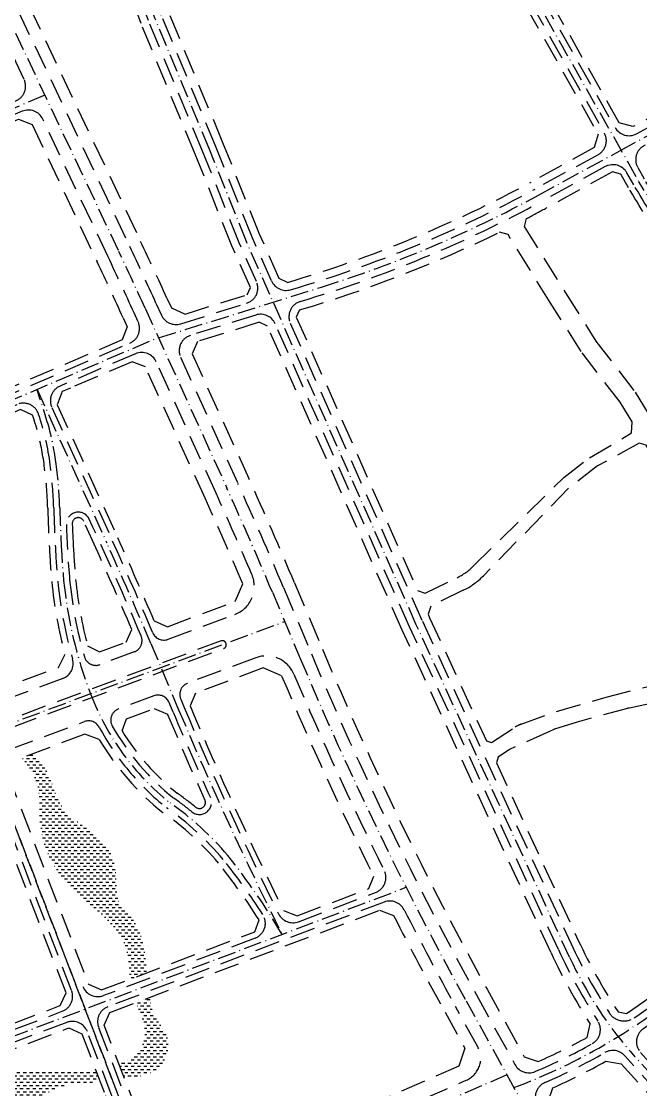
# Model space of a CAD drawing. Header units: metres. Extents: x 563124 to 573994, y 2062953 to 2068466.
# Drawn here: x 568689 to 568999, y 2066748 to 2067282 of the extents above; entities that cross this region are included whole.
import ezdxf

# ---------------------------------------------------------------- set-up
doc = ezdxf.new("R2010")
doc.units = ezdxf.units.M
doc.linetypes.add('ACAD_ISO10W100', pattern=[18.5, 12, -3, 0.5, -3])
doc.linetypes.add('HIDDEN', pattern=[0.375, 0.25, -0.125])
for name, color, linetype in [('hacth sdd', 8, 'CONTINUOUS'), ('LogDg phu', 7, 'CONTINUOUS'), ('TimDg', 222, 'CONTINUOUS'), ('ViaHeSphu', 32, 'CONTINUOUS')]:
    doc.layers.add(name, color=color, linetype=linetype)
pattern_1 = [(0, (0, 0), (1.5875, 1.5875), [1.5875, -1.5875])]

msp = doc.modelspace()

# ---------------------------------------------------------------- hatches: boundary and pattern name
at = {"layer": 'hacth sdd'}
h = msp.add_hatch(dxfattribs=at)
h.set_pattern_fill('DASH', color=152, scale=0.5, style=0)
h.set_pattern_definition(pattern_1)
edge = h.paths.add_edge_path()
edge.add_spline(control_points=[(568751.9382507658, 2066806.657930235), (568751.5669667763, 2066813.131724503), (568750.6949853628, 2066823.610451369), (568744.8014696791, 2066834.468296546), (568735.2517536047, 2066842.910059209), (568738.6246605031, 2066858.46240433), (568730.4592504117, 2066873.420045292), (568718.3670299683, 2066880.997748526), (568706.1464084976, 2066891.632900132), (568703.901644738, 2066907.094997874), (568697.1080211322, 2066914.025118019), (568694.8060761425, 2066916.187229611)], knot_values=[2.198903166016377, 2.198903166016377, 2.198903166016377, 2.198903166016377, 21.39537292435982, 33.47138073825516, 38.29174095013828, 58.51254343589169, 73.76217087905299, 86.77322002259834, 101.1194535368313, 120.7227479982377, 130.0488357856902, 130.0488357856902, 130.0488357856902, 130.0488357856902], degree=3, periodic=0)
edge.add_line((568694.8060761425, 2066916.187229611), (568689.5018252013, 2066914.212654542))
edge.add_spline(control_points=[(568689.5018252013, 2066914.212654542), (568692.713492345, 2066909.989077142), (568699.4617090328, 2066900.281293726), (568696.852824224, 2066878.611280009), (568706.7478324375, 2066853.791765982), (568726.6051762322, 2066839.232043653), (568742.397280972, 2066822.692870209), (568743.2863486035, 2066810.162167726), (568743.2807302622, 2066803.376736299)], knot_values=[5.269641743739612, 5.269641743739612, 5.269641743739612, 5.269641743739612, 20.62385438322913, 40.01522004950066, 67.61213281713046, 96.09970343737574, 113.6683857950819, 133.2103697376787, 133.2103697376787, 133.2103697376787, 133.2103697376787], degree=3, periodic=0)
edge.add_line((568743.2807302622, 2066803.376736299), (568751.9382507658, 2066806.657930235))
h = msp.add_hatch(dxfattribs=at)
h.set_pattern_fill('DASH', color=152, scale=0.5, style=0)
h.set_pattern_definition(pattern_1)
edge = h.paths.add_edge_path()
edge.add_spline(control_points=[(568740.8887352964, 2066753.72971723), (568748.0783637916, 2066754.748552813), (568760.2689827764, 2066756.476081909), (568764.7915495519, 2066775.413942331), (568754.9358865024, 2066784.206316019), (568753.8171828534, 2066791.643748246), (568753.4054425153, 2066794.381059702)], knot_values=[0, 0, 0, 0, 19.75709610141101, 33.49982772000882, 47.52128342127351, 55.68727061766852, 55.68727061766852, 55.68727061766852, 55.68727061766852], degree=3, periodic=0)
edge.add_line((568753.4054425153, 2066794.381059702), (568746.3137331873, 2066791.693307057))
edge.add_spline(control_points=[(568746.3137331879, 2066791.693307056), (568747.8287280351, 2066788.410394518), (568750.5209204801, 2066782.576526056), (568751.5158682184, 2066772.68836762), (568746.3544005583, 2066764.538346821), (568740.7255648274, 2066762.234861423), (568738.0466385856, 2066761.138572773)], knot_values=[0, 0, 0, 0, 10.83101356621794, 19.24713503848123, 28.67651403269452, 37.23967615408751, 37.23967615408751, 37.23967615408751, 37.23967615408751], degree=3, periodic=0)
edge.add_line((568738.0466385856, 2066761.138572773), (568740.8887352964, 2066753.72971723))
h = msp.add_hatch(dxfattribs=at)
h.set_pattern_fill('DASH', color=152, scale=0.5, style=0)
h.set_pattern_definition(pattern_1)
edge = h.paths.add_edge_path()
edge.add_spline(control_points=[(568642.6810681457, 2066730.535049294), (568646.0245115304, 2066732.131959262), (568654.8413736966, 2066735.972763153), (568673.2841592452, 2066732.379545306), (568692.3482100607, 2066738.092847701), (568705.2637233794, 2066749.860252033), (568717.552303837, 2066751.640294793), (568725.1183749018, 2066751.999055192), (568728.6489621965, 2066752.132080445)], knot_values=[2.037538045529151, 2.037538045529151, 2.037538045529151, 2.037538045529151, 12.92283508685492, 30.56854298129925, 56.24886423233919, 69.50986417143838, 81.63093308191607, 92.28693358420135, 92.28693358420135, 92.28693358420135, 92.28693358420135], degree=3, periodic=0)
edge.add_line((568728.6489621965, 2066752.132080445), (568726.3634884155, 2066758.08991609))
edge.add_spline(control_points=[(568726.3634884154, 2066758.08991609), (568721.4700388937, 2066757.52440842), (568710.324710204, 2066756.36607852), (568692.464019444, 2066759.214883329), (568670.9479095701, 2066753.855882332), (568656.7442156022, 2066741.709221777), (568645.6149606797, 2066738.16284825), (568640.4113007864, 2066736.45194101)], knot_values=[0.3817292014553431, 0.3817292014553431, 0.3817292014553431, 0.3817292014553431, 10.09873881557223, 33.95235276246883, 53.98492442330051, 74.322156693016, 88.77820302002543, 88.77820302002543, 88.77820302002543, 88.77820302002543], degree=3, periodic=0)
edge.add_line((568640.4113007864, 2066736.45194101), (568642.6810681457, 2066730.535049294))

# ---------------------------------------------------------------- linework, layer by layer
at = {"layer": 'LogDg phu', "linetype": 'HIDDEN', "ltscale": 50}
for points in [[(568890.5373183163, 2067396.414980214), (568904.5084841854, 2067371.454170678, 0.0271892968854637), (568940.0148065076, 2067310.897184647), (568986.1385874138, 2067229.344394953, 0.4084788244122654), (568996.902989198, 2067226.243338298), (569030.8643169932, 2067244.580951673, -0.0430807900198808), (569110.3254321441, 2067279.021918524), (569129.8253794094, 2067285.546431581, 0.448039578857615), (569134.535254803, 2067296.518640621), (569118.8376494078, 2067330.125789921), (569094.1648233071, 2067383.790259986), (569071.1562221436, 2067433.317769002, 0.0297455351586553), (569063.0339720732, 2067448.386432982, 0.339472375304798), (569048.2337013534, 2067453.998238732), (568895.2143982225, 2067407.983447348, 0.4796569134091218)], [(568790.4646704607, 2066968.870040431, 0.4142135623241873), (568791.5824336594, 2066971.313522667), (568791.5126589695, 2066971.500956646, 0.4142135624297197), (568789.0691767347, 2066972.618719844), (568683.4820867564, 2066933.312578834, 0.4142135623499245), (568682.3643235577, 2066930.869096599), (568682.4340982467, 2066930.681662619, 0.4142135624297197), (568684.8775804818, 2066929.56389942)], [(568672.8506846963, 2066905.964711528, 0.4113089072274461), (568662.5904143585, 2066910.596793205), (568638.2227975158, 2066901.525637033, 0.4171241956482814), (568633.5445020639, 2066891.163001095), (568675.0953345004, 2066782.847153131, 0.4130355195380142), (568685.3998167769, 2066778.231678663), (568709.7124562893, 2066787.446151246, 0.415392587362401), (568714.3465398033, 2066797.792179974)], [(568911.7173281419, 2066752.883585856, 0.4416603488642011), (568917.4312023133, 2066769.67755458), (568906.3336980889, 2066789.806998151, -0.0075862808227402), (568880.6074770996, 2066838.193119806, 0.3819979999901298), (568870.6524617691, 2066842.025827975), (568732.4938668645, 2066789.663821589, 0.4153925873090499), (568727.8597833515, 2066779.317792861), (568759.8896091563, 2066695.821565741, 0.4273845288264494), (568770.5554996554, 2066691.35324213)], [(568729.9323147297, 2066735.825750205, 0.4011641289369684), (568734.2049900207, 2066746.024628077), (568722.2261156989, 2066777.251485729, 0.413035519527469), (568711.9216334224, 2066781.866960198), (568638.0486133671, 2066753.869139657, 0.4153925873483075), (568633.4145298532, 2066743.523110929), (568646.7745176696, 2066708.695928794, 0.4273845288333998), (568657.4404081691, 2066704.227605183)]]:
    msp.add_lwpolyline(points, format="xyb", close=True, dxfattribs=at)
for points in [[(568823.8808621631, 2067148.23461511, -0.3761676021640667), (568814.3129875032, 2067152.668229661), (568804.644852943, 2067174.477055077), (568786.3257847361, 2067220.24098721), (568759.3109093636, 2067285.365499977), (568735.3083044661, 2067351.057917455, -0.4313641506696754), (568740.5186491343, 2067361.464527991), (568873.6348239725, 2067401.494203267, -0.3516646878205615), (568882.9194823618, 2067397.740457098), (568899.2226314208, 2067368.613338987, 0.0270689173346393), (568934.895333048, 2067307.761125763), (568980.7244374447, 2067226.72936212, -0.4187821846252021), (568977.5903873671, 2067215.767108886), (568946.0937878478, 2067198.595380023, -0.0526550748731018), (568823.880862199, 2067148.234614989)], [(568712.1603026239, 2067352.716220227, 0.003422760220562704), (568680.2756923755, 2067342.014943622, 0.4500697631107843), (568671.6488157967, 2067321.282653321, -0.0023636765255383), (568679.8433765064, 2067304.178278298), (568743.4216999395, 2067169.846199458, -0.0038824073437812), (568756.5293794118, 2067141.586089865), (568759.2755277443, 2067135.542910464, 0.3783472389600339), (568768.9423374954, 2067131.215911942), (568801.8587960534, 2067141.489706057, 0.4482345643548724), (568806.7888196004, 2067152.368573563), (568798.1936817975, 2067171.756994214), (568779.8433093438, 2067217.59912931), (568752.7875878139, 2067282.822109536), (568728.3083047315, 2067349.819141345, 0.4013233229618085), (568718.3834390885, 2067354.701767802, 0.0017123829861753), (568712.1603020539, 2067352.71622004)], [(568555.7793486449, 2067224.751958738), (568565.8264239784, 2067200.771627689, 0.4142135623635859), (568576.2963951732, 2067196.484472083), (568686.4443554385, 2067242.633328506, 0.4275449078285262), (568690.5839466739, 2067253.434267254), (568679.4498043128, 2067276.9591482, 0.4010067137206239), (568669.1273974874, 2067280.915336252), (568560.06650425, 2067235.221929933, 0.4142135623685271), (568555.7793486447, 2067224.751958738)], [(569112.5465408277, 2067272.383644937, 0.043080790012444), (569034.1901482278, 2067238.421499863), (569000.6259295254, 2067220.298307816, 0.4199716497987101), (568997.4634277654, 2067209.32061751), (569000.6390094289, 2067203.705779816, -0.0163767425498413), (569016.994518012, 2067175.111757656), (569094.2562852788, 2067029.144561594), (569122.0918872529, 2066971.093823992), (569162.8823114536, 2066886.025995594, 0.3920925082310603), (569172.9963084937, 2066882.029233009), (569217.8702460693, 2066899.486093328, 0.0242973288909605), (569226.4304088182, 2066903.304621173), (569316.3471040933, 2066948.773030858, 0.4295298712572397), (569319.6788560275, 2066959.888494194), (569283.0864080384, 2067023.771275141), (569236.9614920896, 2067107.919318531), (569202.880488294, 2067168.18013695), (569174.830893235, 2067218.577475457), (569144.785065152, 2067276.067628979, 0.3684588840700843), (569135.1565558282, 2067279.948759656), (569112.5465408468, 2067272.383644943)], [(568747.6100409415, 2067132.208117046), (568745.6044699164, 2067136.621580572, 0.0038824073302834), (568732.575201394, 2067164.712636436), (568700.0051440552, 2067233.528598765, 0.4010067137192772), (568689.6827372301, 2067237.484786816), (568578.3105569968, 2067190.823017112, 0.4053206808252015), (568573.9326818968, 2067180.579176582), (568614.3249483308, 2067075.283510207, 0.4254584714605873), (568624.94296447, 2067070.794504302), (568743.4755012605, 2067121.544160993, 0.4206687823881205), (568747.6100409415, 2067132.208117046)], [(568949.4445142562, 2067192.449435626, -0.0516709319588205), (568828.7315101598, 2067142.392118137, 0.4520495027428676), (568823.7043981293, 2067131.483622282), (568889.7574407894, 2066982.484943522), (568964.1041924723, 2066821.204313587, 0.0332387489644907), (568983.1352221546, 2066786.730855259, 0.4203516407607388), (568995.7286585148, 2066784.124570862, 0.0197184345220533), (569014.6012081716, 2066797.91985202), (569058.4361536249, 2066832.694133925, -0.0736620386409435), (569084.7875464247, 2066847.714258181), (569152.4335822924, 2066874.029920745, 0.4366861312330234), (569156.7467406453, 2066884.944572262), (569115.7493986392, 2066970.443924688), (569088.8976061376, 2067026.44294214), (569011.6915654507, 2067172.304856494, 0.0164333376713954), (568995.4721269383, 2067200.653546207), (568992.0484714364, 2067206.707010425, 0.4096596515468622), (568981.2556179704, 2067209.792630007), (568949.4445143007, 2067192.449435649)], [(568957.7558849133, 2066818.254834072), (568883.3788792758, 2066979.601094001), (568816.1718333814, 2067131.202907306, 0.3809917600443357), (568806.4747361845, 2067135.59738288), (568773.7641851355, 2067125.387856048, 0.4510131724016183), (568768.8644490341, 2067114.441511491), (568797.5061884682, 2067051.412443587, -0.007087609813752332), (568820.2968266461, 2066999.31090412), (568834.2499174622, 2066966.140044905, 0.02642406657281942), (568916.842483718, 2066795.60056567), (568936.042787409, 2066760.77368732, 0.384516288836989), (568946.1743029015, 2066757.271946006, 0.02677567969332722), (568974.6798634053, 2066771.215738378, 0.4330856724836992), (568977.509573656, 2066782.537366415, -0.03365917659321261), (568957.7558849005, 2066818.254834099)], [(568754.9440272364, 2066976.705435112, 0.4013463860179203), (568762.5624671736, 2066973.421683433), (568795.9479531253, 2066985.849856402, 0.4283076878508445), (568804.5058270307, 2067005.807319299, 0.0055691158506067), (568786.5812790791, 2067046.44793406), (568756.7138425858, 2067112.174273314, 0.4077876735345745), (568746.2818364145, 2067116.21888333), (568708.5820219179, 2067100.077723317, 0.4206687822942198), (568704.4474822389, 2067089.413767265), (568734.6879594809, 2067022.866513808, -0.006506451846918), (568754.9440272611, 2066976.705435123)], [(568709.9514135617, 2066953.836547685), (568674.4640503376, 2066940.62592409, -0.4113089072063473), (568664.2037799989, 2066945.258005768), (568622.210224843, 2067054.727955438, -0.4030573601334253), (568626.530774493, 2067064.947515603), (568687.0956403323, 2067090.878337909, -0.4435910959228001), (568697.8744627293, 2067085.928579678, -0.0487256973396804), (568703.6798101054, 2067060.601970824, -0.0254737783823164), (568705.410579381, 2067039.125118717, 0.0053214994487347), (568706.1592470101, 2067020.474534956, 0.0088902166323174), (568707.3886660296, 2067002.5661966, 0.0446714079429164), (568714.8527961868, 2066963.531050714, -0.3915047555011946), (568709.9514135617, 2066953.836547685, 5.552643686455902)], [(568720.746778461, 2066964.744027008, -0.0451479992057853), (568713.3628658629, 2067003.123481882, -0.0139193152008694), (568711.7419950668, 2067030.843796818, -0.8161875295811157), (568723.1828707991, 2067033.550346475, -0.0082788445160583), (568749.1078089973, 2066975.100352341, -0.4273209552340473), (568745.6768165886, 2066967.135784632), (568728.6058471948, 2066960.780898539, -0.4366718292284395), (568720.7467793573, 2066964.744027266)], [(568817.8250768329, 2066836.148860676, 0.3861264748968446), (568827.8318525982, 2066832.213316005), (568866.3552822993, 2066846.813667666, 0.4435265676684345), (568870.6838573542, 2066857.855365279, -0.0149544042924038), (568825.5217433759, 2066955.966421942, 0.4010578433283185), (568806.4814643109, 2066964.162071849), (568772.3516225312, 2066951.456802927, 0.4265118687917944), (568768.9142410068, 2066943.507366166), (568770.6477632303, 2066939.386241866, 0.0152351769653123), (568817.8250768984, 2066836.148860708)], [(568774.4848528904, 2066887.159767217, 0.7913794104138381), (568783.74663906, 2066894.274188695, -0.00624228429701), (568765.1171411232, 2066937.05982421), (568763.091675967, 2066941.874988136, 0.4020212826480682), (568755.4678132774, 2066945.171589586), (568737.8305437561, 2066938.605891047, 0.4617473282342625), (568734.7046667443, 2066930.02300513, 0.0954076076950561), (568765.4204084413, 2066894.006522352, -0.0185013721038563), (568774.4848528901, 2066887.159767217)], [(569000.352989969, 2066778.79999381, 0.4548205589435198), (568998.8800115397, 2066766.830697773), (569079.8953946268, 2066676.532229343, 0.3503928818256195), (569090.9767050676, 2066674.68153359), (569376.5618103638, 2066833.888937194, 0.4237377244055677), (569382.1160403364, 2066854.71515709), (569334.9715422711, 2066933.190654093), (569331.1262492831, 2066939.903733515, 0.3990613559192862), (569320.5743570665, 2066943.066560492), (569229.5892201916, 2066897.057869161, -0.0242973288736875), (569220.4081129989, 2066892.96234966), (569087.3254133504, 2066841.190514511, 0.0736125932369016), (569062.7711781093, 2066827.197958053), (569018.9516343054, 2066792.435894283, -0.0190034136680792), (569000.3529896664, 2066778.799994257)], [(568806.0724649543, 2066823.966524005), (568730.2846897222, 2066795.243012662, -0.4130355195564359), (568719.9802074459, 2066799.858487131, 7.44265e-11), (568678.5308716185, 2066907.909750952, -0.4171241956571831), (568683.2091670709, 2066918.272386891), (568720.7734709639, 2066932.25617814, -0.3742216240435908), (568728.1470574738, 2066929.482360131, 0.1011089872985798), (568761.8283046192, 2066889.196727648, -0.0651947867272916), (568790.1529589137, 2066863.394264623, -0.0251464230253944), (568809.9638348689, 2066835.777779675, -0.4770633439102991), (568806.0724649543, 2066823.966524005, -1.448410529106205)], [(568880.6074771275, 2066838.193119821, 0.0075862808186762), (568906.3336980748, 2066789.806998177)], [(569070.630887409, 2066676.376289715), (568990.9679238448, 2066765.167372672, 0.353507188049236), (568981.040659413, 2066766.768829654, -0.02767274996525433), (568951.0257109122, 2066751.736150939, 0.4422778681918337), (568947.2013002917, 2066740.533581892), (568998.9395697357, 2066646.687023768)]]:
    msp.add_lwpolyline(points, format="xyb", dxfattribs=at)
at = {"layer": 'TimDg', "linetype": 'ACAD_ISO10W100', "ltscale": 0.75}
msp.add_line((568932.0403804118, 2066755.605962507), (568762.1498994393, 2066681.553225998), dxfattribs=at)
for points in [[(568480.9050689571, 2067725.35499461, 0.0228170072930688), (568589.9789323104, 2067474.369792197), (568662.6775768234, 2067325.99385932, -0.0033828700999223), (568674.4201271686, 2067301.611496925), (568737.9984506669, 2067167.279417947, -0.0038824073302669), (568751.0669246108, 2067139.103835335), (568792.0437337735, 2067048.930188823, -0.0070876098733844), (568814.7662046282, 2066996.984486253), (568828.719295355, 2066963.813627249, 0.0264240665818992), (568911.5880908637, 2066792.703781983), (569143.2825228443, 2066372.439919047, -0.0075170620276079)], [(568879.3004171025, 2067410.348513416), (568901.8655288114, 2067370.033806625, 0.02712889825126726), (568937.4551294377, 2067309.329049719), (568998.0555264059, 2067202.179736882, -0.01640491273746142), (569014.3430417395, 2067173.708307059), (569086.933054853, 2067036.567246833, -0.009925750524939258), (569095.8689460992, 2067018.842848318), (569164.801195788, 2066875.085657697)], [(569436.4645401516, 2065958.833511514), (569419.7120737337, 2066058.035157271), (569398.6123093432, 2066145.497084146, 0.06370524413987583), (569389.5779055847, 2066169.213708581), (569363.049732508, 2066218.805629126, 0.02108141093095045), (569320.1954484651, 2066291.38667541), (569273.1956072401, 2066363.830868127), (569085.6119489634, 2066661.709498525, 0.04234246792433702), (569070.3325542028, 2066681.949813842), (568996.0890019117, 2066764.700506453, -0.07496954107545066), (568963.3246234639, 2066814.534993951), (568886.5681600325, 2066981.043018761), (568801.4192673704, 2067173.117024646), (568783.08454704, 2067218.92005826), (568756.0492485889, 2067284.093804757), (568726.9781402784, 2067363.65814337)], [(568757.8662385852, 2067124.141251684), (568839.3292858482, 2067149.567272958, 0.04919189264310714), (568947.7691510597, 2067195.522407828), (568988.477787002, 2067217.716475425), (569032.5272326069, 2067241.501225766, -0.04308079003008181), (569111.4359864834, 2067275.702781729), (569145.7460788821, 2067287.182640767)], [(568935.5398505571, 2066749.25837431, 0.07823983074082143), (569016.7764212387, 2066795.177873151), (569060.6037332654, 2066829.946099456, -0.07363796494969055), (569086.0564798876, 2066844.452386346), (569219.139179536, 2066896.224221495, 0.02429732887374502), (569228.009814505, 2066900.181245167), (569317.737942478, 2066945.55430153), (569392.0541306247, 2066998.827337133), (569473.7454418534, 2067049.301371645), (569540.7593714424, 2067085.76478985), (569799.6435515523, 2067227.605988907)], [(568723.794739515, 2066946.185393137, -0.0665020849606936), (568710.375768877, 2067002.844800645, -0.0088802367702446), (568709.1553824958, 2067020.626758974, -0.0053214994460991), (568708.409276105, 2067039.213537935, 0.02547377838074799), (568706.6539678915, 2067060.99488998, 0.0318095289004678), (568702.9369554681, 2067079.819417418, 0.0014072373456746), (568697.0642699646, 2067098.409807026, -0.0016399706206053)], [(568697.0642699646, 2067098.409807026), (568731.9567321335, 2067021.625386427, -0.0070876098733642), (568753.9293614499, 2066971.393892041), (568767.8824521768, 2066938.223033038, 0.0165733853443679), (568819.5849097379, 2066825.879496915)], [(568723.794739515, 2066946.185393137, 0.1341760912138158), (568763.6235157811, 2066891.602249516, -0.0651054171454688), (568792.4724337389, 2066865.297400694, -0.0351068634213926), (568819.5849097379, 2066825.879496915, -0.0339742525480065)]]:
    msp.add_lwpolyline(points, format="xyb", dxfattribs=at)
for points in [[(568779.2243520903, 2066637.043075203), (568668.5414550261, 2066925.574282581), (568567.3101484217, 2067189.46682509), (568526.3489951399, 2067287.232790139)], [(568526.3489951399, 2067287.232790139), (568567.3101484217, 2067189.46682509), (568668.541455026, 2066925.574282581), (568779.2243520905, 2066637.043075203), (568821.57940284, 2066539.872865387)], [(568700.9892927632, 2067245.474577065), (568442.8628293169, 2067137.326944808), (568204.5992319338, 2067036.055926785)], [(568341.7004456655, 2066946.523555873), (568426.0948480943, 2066982.39436091), (568757.7517762247, 2067124.393137779)], [(568468.9050810833, 2066851.299466678), (568820.9249027671, 2066982.343335299)], [(568515.3525090639, 2066710.575639699), (568881.6367267885, 2066849.397090167)]]:
    msp.add_lwpolyline(points, dxfattribs=at)
at = {"layer": 'ViaHeSphu', "linetype": 'HIDDEN', "ltscale": 50}
for points in [[(568980.9886178079, 2067427.511399524), (568982.9511507035, 2067422.901595849), (568985.8948927223, 2067415.580152477, -0.0090442445800057), (568986.6680133834, 2067413.552074748), (568998.872354774, 2067381.525565163, 0.0060160881197469), (569000.5511517121, 2067377.453471624), (569011.5296627571, 2067351.834348294, 0.0070068859328498), (569016.3798202585, 2067342.181874271), (569029.6374020749, 2067319.569061023, -0.0154590951797591), (569041.2520555643, 2067297.034773654), (569058.5914167522, 2067264.708672142), (569057.9777699164, 2067262.607999196, 0.0154823119974834), (569028.9638419707, 2067248.100638405), (568995.070729764, 2067229.799858428), (568988.2096733222, 2067231.776422028), (568942.5743634254, 2067312.465532019, -0.0272501181002294), (568907.1514979978, 2067372.874430324), (568894.0552813264, 2067396.272060347), (568896.4013726825, 2067402.074971841), (568980.9886178079, 2067427.511399524)], [(568932.3354181624, 2067306.193411325), (568977.6594275045, 2067226.054720838), (568975.7309152657, 2067219.309187422), (568944.1790869269, 2067202.107348187, -0.0527453297319702), (568822.2723457782, 2067151.919332501), (568818.1756534183, 2067153.824902383), (568808.331236455, 2067176.03137557), (568790.0300563889, 2067221.750620295), (568763.038521678, 2067286.818865943), (568740.0137885646, 2067349.834958839), (568743.0860402938, 2067355.971160809), (568875.0543125038, 2067395.655647608), (568882.2846044622, 2067392.732472666), (568896.5797917843, 2067367.192768149, 0.0270093493139323), (568932.3354181992, 2067306.193411269)], [(568714.0304150466, 2067347.015108096, 0.003747319995193996), (568679.2153144557, 2067335.305135292), (568675.6749294078, 2067326.725615205, -0.0027539419106697), (568685.266625714, 2067306.745059947), (568748.8449492771, 2067172.412980832, -0.0038824073437812), (568761.9918340001, 2067144.068344862), (568764.2339561258, 2067139.13432652), (568771.0754214742, 2067136.071991456), (568802.0869462858, 2067145.751222913), (568803.7348746258, 2067149.387634362), (568794.5072982857, 2067170.202673722), (568776.1390376913, 2067216.089496225), (568749.0599754995, 2067281.368743571), (568725.6425385086, 2067345.459622608), (568719.1576587439, 2067348.653553948, 0.001651954186957379), (568714.0304149371, 2067347.01510806, -0.001651954186957379)], [(568941.722927815, 2067183.795660421), (568940.6475218675, 2067179.868164644), (568961.3213698915, 2067146.714259121), (568976.516073294, 2067122.548476782), (568996.0949380861, 2067097.09795653), (569033.6340570588, 2067035.480461649), (569068.5530020446, 2066972.523924849), (569071.2598130225, 2066971.494037173), (569102.9902779416, 2066983.206136186), (569104.5075716822, 2066986.950056189), (569082.479970066, 2067032.88829466), (569009.0400891579, 2067170.901405936, 0.0164620211412331), (568992.8888118704, 2067199.127206311), (568988.9829838916, 2067206.033213614), (568984.8721389286, 2067207.208482393), (568951.3592151786, 2067188.937467463, -0.0044948565201944), (568941.7229277625, 2067183.795660393)], [(568891.231393385, 2066996.426868556), (568907.1089140181, 2067004.208381314, 0.0846883141598826), (568915.2936854293, 2067010.109419143), (568960.5037601474, 2067054.314619864), (568973.3314109275, 2067064.234096489), (568994.3249683632, 2067076.609773951), (568994.6787714944, 2067082.124063815), (568988.6633776247, 2067091.997857105), (568969.123377624, 2067117.397857105), (568953.6933776354, 2067141.937857148), (568932.5867378034, 2067175.785815243), (568928.3097149429, 2067177.002596482, -0.0411649245540404), (568828.3816131866, 2067138.141872902), (568826.7195560834, 2067134.552055028), (568887.3217014142, 2066997.84919895), (568891.231393385, 2066996.426868556)], [(568954.1282352498, 2066816.569515571), (568879.7339869819, 2066977.95317999), (568812.2858784155, 2067130.098768697), (568808.2063031007, 2067131.947527527), (568777.3290657935, 2067122.310209517), (568774.6246917176, 2067116.268453423), (568802.9686432673, 2067053.89469812, -0.007087609813751999), (568825.8274488426, 2067001.637321563), (568839.7805396467, 2066968.466462376, 0.02642406657282064), (568922.0968764414, 2066798.497349596), (568940.7231691396, 2066764.71165326), (568947.7336960894, 2066762.300685653, 0.02326200018500943), (568972.1135035113, 2066774.365678076), (568973.7336917724, 2066781.014082053, -0.0330462091058888), (568954.1282352614, 2066816.569515546)], [(568744.4409334618, 2066978.407590692, 0.0057721930088489), (568726.494277439, 2067019.143131664), (568720.4174732803, 2067032.515758802, 0.8228327963235781), (568714.6885234476, 2067031.157755847, 0.0029486964714969), (568715.147653467, 2067020.931207009, 0.0088597964511882), (568716.349956811, 2067003.40224263, 0.0395363042741095), (568722.3609263464, 2066970.173581162), (568728.3789072911, 2066967.098671901), (568741.712023331, 2066972.06209441), (568744.4409334618, 2066978.407590692)], [(569004.875175756, 2066941.471739681), (568993.3532050499, 2066939.004840415, 0.0875589721647627), (568992.3149665811, 2066938.908338673), (568967.1702055701, 2066932.020904973), (568955.8141726084, 2066928.463560598, 0.0303916312703421), (568955.4737264102, 2066928.333726841), (568953.2684937662, 2066927.335403376), (568933.3429999999, 2066918.315), (568927.6579620976, 2066914.542977027), (568926.8287062685, 2066911.620926592), (568967.7317502997, 2066822.889831308, 0.0349922405754606), (568987.6208438406, 2066787.161890321), (568991.7825826714, 2066786.300594431)], [(568755.6891728042, 2066938.851738907), (568762.3137034383, 2066935.987254304), (568762.3518300696, 2066935.896615382, 0.0062422843242494), (568781.0112310143, 2066893.042302917, -0.7913794096343179), (568776.380337924, 2066889.485092186, 0.0183450468077182), (568767.21899262, 2066896.409538715, -0.0858885837738039), (568739.6150711261, 2066927.6151929), (568741.7628720059, 2066933.667495805), (568755.6891728042, 2066938.851738907)], [(568868.4058031896, 2066837.966112239), (568875.3556327303, 2066835.285327607, 0.0075596514470348), (568901.079305286, 2066786.91021437)], [(568991.7825826714, 2066786.300594431, 0.021480884944912), (569012.1152503807, 2066801.053542155)], [(569004.1939625242, 2066649.583807574), (568952.8333923396, 2066742.745267881), (568955.0063165502, 2066749.113966248, 0.02410838234794035), (568981.4866255446, 2066762.42151268), (568989.159749502, 2066761.193013408), (569067.2177710151, 2066674.190773552), (569066.134491024, 2066668.136100336), (569021.2297055587, 2066644.468969582)]]:
    msp.add_lwpolyline(points, format="xyb", dxfattribs=at)
for points in [[(568739.6384022865, 2067123.16471311), (568631.8146154996, 2067077.000003306), (568623.5829769223, 2067073.475630647), (568617.1957518196, 2067076.175974178), (568576.7873919213, 2067181.513593439), (568579.6081958397, 2067188.11402512), (568687.8678968812, 2067233.471754739), (568694.6184835989, 2067230.884510217), (568727.1519521214, 2067162.145854925, -0.0038824073302738), (568740.1420152218, 2067134.139325808), (568742.1662835468, 2067129.684716967)], [(568751.2690848078, 2067109.65307468), (568744.6041122754, 2067112.237161981), (568713.8381106983, 2067099.064711106), (568709.6605978791, 2067097.276110718), (568707.1327166187, 2067090.75610686), (568737.4191868281, 2067024.10764119, -0.0058450247397376), (568755.6993373446, 2066982.598744077), (568762.3408221612, 2066979.741427891), (568796.1218478644, 2066992.316845586), (568799.9479867428, 2067001.202946733, 0.0058760334058934), (568781.1188243845, 2067043.965679296)], [(568694.856193846, 2067085.524901326), (568688.7527711642, 2067088.324433341), (568627.884036838, 2067062.263509864), (568625.078408148, 2067055.627249777), (568665.912539102, 2066949.179718869), (568672.3891865629, 2066946.255784212), (568707.7311618092, 2066959.412285283), (568711.0626644188, 2066965.969733068, -0.0409388741443204), (568704.4015574893, 2067002.287667521, -0.0089000415916636), (568703.1631115244, 2067020.32231094, -0.0053214994461256), (568702.411882657, 2067039.036699499, 0.0254737783807321), (568700.7056523192, 2067060.209051668, 0.0315806466967592), (568697.1702168026, 2067078.157181038, 0.0005583896675777)], [(568921.7774383703, 2066922.578657092), (568924.2937357342, 2066921.849037884), (568936.1335324643, 2066929.511928009, -0.0579261685362846), (568939.239420194, 2066931.045678485), (568956.8297365115, 2066937.326837448), (568981.7039999999, 2066944.567), (569007.6869999999, 2066951.020999999), (569018.6866934432, 2066954.158564062), (569036.0286886438, 2066958.517323628), (569058.9334972266, 2066966.952521939), (569060.0561343485, 2066969.996718965), (569025.8526228713, 2067030.95465227), (569001.7582119305, 2067070.503722241), (568998.2581596186, 2067071.450085634), (568977.3254158685, 2067060.137115571), (568962.9018330568, 2067048.954329237), (568920.2840598328, 2067005.200634842, -0.0846883141605385), (568910.1895084257, 2066997.922688186), (568894.0704092919, 2066990.02277872), (568892.5923642957, 2066985.959938834), (568893.4023330829, 2066984.132857534)], [(568819.3734893346, 2066955.096508825), (568810.0941972764, 2066959.1047032), (568776.3167441494, 2066946.530615441), (568773.5696166436, 2066940.177413513, 0.0151188513377494), (568820.3098961738, 2066837.892168555), (568827.2060309862, 2066835.184363856), (568862.9676364922, 2066848.737986173), (568865.4107864175, 2066854.983993855, -0.0152064002932064)], [(568808.0700412302, 2066833.173590214, 0.0259829699384383), (568787.8336360937, 2066861.490928586, 0.0652846825862738), (568760.0347673703, 2066886.789962383, -0.0911024672180439), (568728.175476969, 2066923.342513803), (568721.0201505028, 2066925.945753152), (568685.2835690217, 2066912.642354875), (568682.3885179735, 2066906.229685913), (568722.77399724, 2066800.95171251), (568729.240265195, 2066798.055410314), (568806.0550019771, 2066827.16813934)], [(568767.3542971619, 2066698.684840027), (568760.9799984926, 2066701.355262084), (568730.653544141, 2066780.411093848), (568733.5382156835, 2066786.851395272), (568868.4058031896, 2066837.966112239), (568875.3556327303, 2066835.285327607, 0.0075596514454939), (568901.0793052807, 2066786.91021438), (568911.0063339811, 2066768.90386268), (568907.9690144404, 2066759.976706106)]]:
    msp.add_lwpolyline(points, format="xyb", close=True, dxfattribs=at)
for points in [[(568671.1419255848, 2066902.042998449), (568664.6652781239, 2066904.966933104), (568640.2971994691, 2066895.895605012), (568637.4021484209, 2066889.48293605), (568677.8891242947, 2066783.940378512), (568684.3553922498, 2066781.044076316), (568708.6681074614, 2066790.258577588), (568711.5527790036, 2066796.698879011)], [(568650.575119531, 2066709.956619946), (568637.1433921724, 2066744.970814684), (568640.0280637147, 2066751.411116106), (568712.9660579504, 2066779.054562545), (568719.4323259053, 2066776.158260349), (568731.3255977253, 2066745.154553642), (568728.5328954684, 2066738.48837208), (568656.9494182003, 2066707.286197889)]]:
    msp.add_lwpolyline(points, close=True, dxfattribs=at)

doc.saveas('drawing.dxf')
